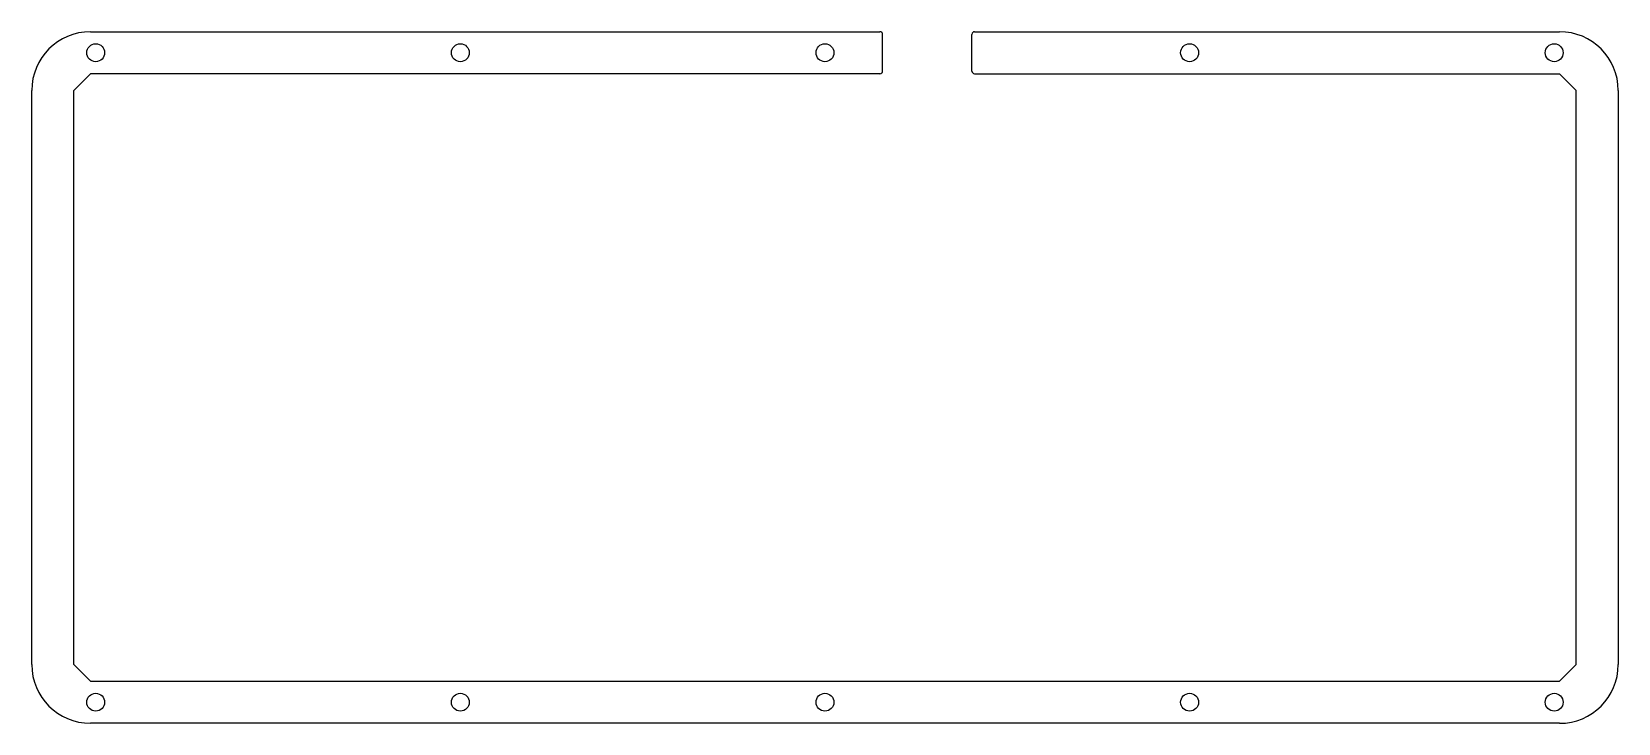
# Model space of a CAD drawing. Header units: millimetres. Extents: x 36 to 338, y -346 to -215.
import ezdxf

# ---------------------------------------------------------------- set-up
doc = ezdxf.new("R2010")
doc.units = ezdxf.units.MM
doc.header["$MEASUREMENT"] = 0

msp = doc.modelspace()

# ---------------------------------------------------------------- linework, layer by layer
at = {"linetype": 'Continuous'}
for p, q in [((47.62, -214.89), (197.78, -214.89)), ((198.28, -222.39), (198.28, -215.39)), ((215.28, -222.39), (215.28, -215.39)), ((215.78, -214.89), (327.02, -214.89)), ((44.45, -226.07), (47.62, -222.89)), ((47.62, -222.89), (44.45, -226.07)), ((197.78, -222.89), (47.62, -222.89)), ((215.78, -222.89), (327.02, -222.89)), ((330.2, -226.07), (327.02, -222.89)), ((36.45, -335.29), (36.45, -226.07)), ((44.45, -335.29), (44.45, -226.07)), ((330.2, -335.29), (330.2, -226.07)), ((338.2, -226.07), (338.2, -335.29)), ((44.45, -335.29), (47.62, -338.46)), ((327.02, -338.46), (330.2, -335.29)), ((47.62, -338.46), (327.02, -338.46)), ((327.02, -346.46), (47.62, -346.46))]:
    msp.add_line(p, q, dxfattribs=at)
at = {"color": 0}
for centre in [(48.62, -218.89), (117.97, -218.89), (187.32, -218.89), (256.67, -218.89), (326.02, -218.89), (48.62, -342.46), (117.97, -342.46), (187.32, -342.46), (256.67, -342.46), (326.02, -342.46)]:
    msp.add_circle(centre, 1.7, dxfattribs=at)
at = {"linetype": 'Continuous'}
for centre, radius, start, end in [((47.62, -226.07), 11.17, 90, 180), ((197.78, -215.39), 0.5, 0, 90), ((215.78, -215.39), 0.5, 90, 180), ((327.02, -226.07), 11.18, 0, 90), ((197.78, -222.39), 0.5, 270, 0), ((215.78, -222.39), 0.5, 180, 270), ((47.62, -335.29), 11.17, 180, 270), ((327.02, -335.29), 11.18, 270, 360)]:
    msp.add_arc(centre, radius, start, end, dxfattribs=at)

doc.saveas('drawing.dxf')
